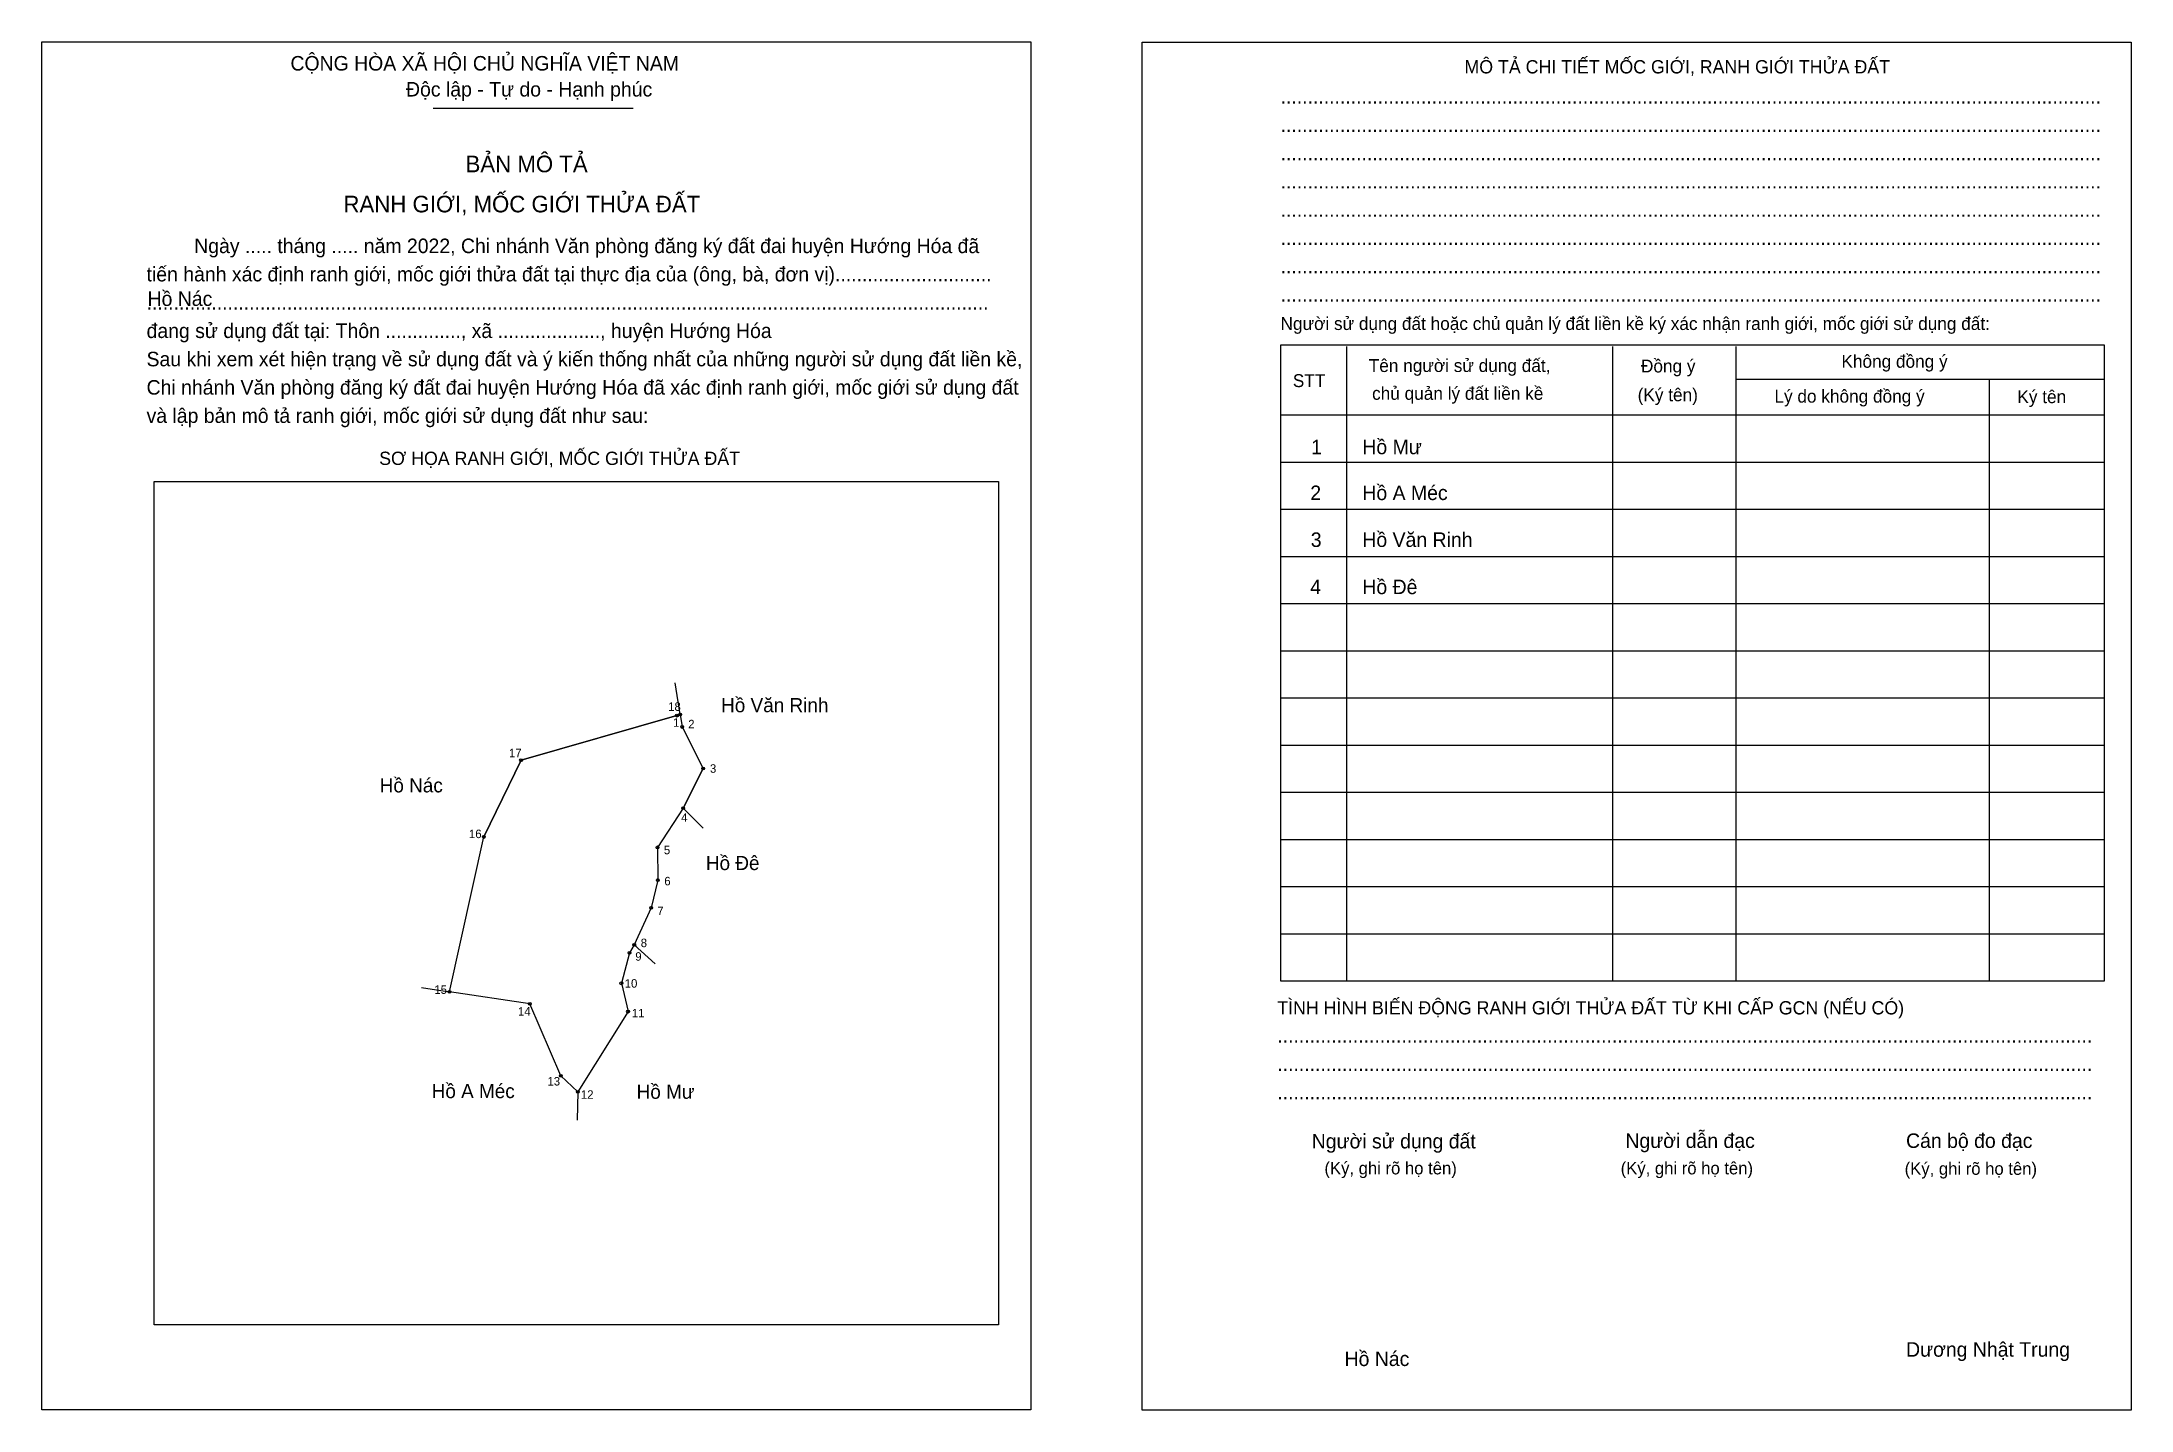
# Model space of a CAD drawing. Extents: x 544424 to 545332, y 1837990 to 1838585.
import ezdxf

# ---------------------------------------------------------------- set-up
doc = ezdxf.new("R2010")
doc.units = 0
for name, color, linetype in [('Level 1', 7, 'Continuous'), ('Level 10', 7, 'Continuous'), ('Level 11', 7, 'Continuous'), ('Level 2', 7, 'Continuous'), ('Level 25', 7, 'Continuous'), ('Level 27', 7, 'Continuous'), ('Level 36', 7, 'Continuous'), ('Level 52', 7, 'Continuous'), ('Level 55', 7, 'Continuous'), ('Level 6', 7, 'Continuous'), ('Level 9', 7, 'Continuous')]:
    doc.layers.add(name, color=color, linetype=linetype)

msp = doc.modelspace()

# ---------------------------------------------------------------- linework, layer by layer
at = {"layer": 'Level 1'}
for p, q in [((544424.09, 1838585.19), (544424.09, 1838585.19)), ((544902.29, 1838584.99), (544902.29, 1838584.99)), ((544594.16, 1838556.29), (544681.08, 1838556.29)), ((544991.14, 1838452.76), (544991.14, 1838177.04)), ((545106.76, 1838452.76), (545106.76, 1838177.04)), ((545160.27, 1838452.76), (545160.27, 1838177.04)), ((545160.27, 1838438.62), (545320.58, 1838438.62)), ((545270.36, 1838438.62), (545270.36, 1838177.04)), ((544962.44, 1838423.04), (545320.58, 1838423.04)), ((544472.9, 1838394.13), (544472.9, 1838394.13)), ((544962.44, 1838402.54), (545320.58, 1838402.54)), ((544962.44, 1838382.04), (545320.58, 1838382.04)), ((544962.44, 1838361.54), (545320.58, 1838361.54)), ((544962.44, 1838341.04), (545320.58, 1838341.04)), ((544962.44, 1838320.54), (545320.58, 1838320.54)), ((544962.44, 1838300.04), (545320.58, 1838300.04)), ((544962.44, 1838279.54), (545320.58, 1838279.54)), ((544962.44, 1838259.04), (545320.58, 1838259.04)), ((544962.44, 1838238.54), (545320.58, 1838238.54)), ((544962.44, 1838218.04), (545320.58, 1838218.04)), ((544962.44, 1838197.54), (545320.58, 1838197.54)), ((544839.85, 1838027.59), (544839.85, 1838027.59)), ((544853.91, 1837990.69), (544853.91, 1837990.69)), ((545332.12, 1837990.48), (545332.12, 1837990.48))]:
    msp.add_line(p, q, dxfattribs=at)
for points in [[(545320.58, 1838453.38), (544962.44, 1838453.38), (544962.44, 1838177.04), (545320.58, 1838177.04)], [(544472.9, 1838394.13), (544839.85, 1838394.13), (544839.85, 1838027.59), (544472.9, 1838027.59)]]:
    msp.add_lwpolyline(points, close=True, dxfattribs=at)
at = {"layer": 'Level 10'}
for p, q in [((544701.51, 1838292.86), (544699.38, 1838306.6)), ((544589.17, 1838174.21), (544601.25, 1838172.37))]:
    msp.add_line(p, q, dxfattribs=at)
msp.add_lwpolyline([(544632.36, 1838272.98), (544700.13, 1838292.36), (544701.51, 1838292.86), (544702.36, 1838287.42), (544711.5, 1838269.36), (544702.81, 1838252.16), (544691.68, 1838235.1), (544691.81, 1838220.9), (544688.93, 1838208.84), (544681.57, 1838192.77), (544679.48, 1838189.27), (544675.95, 1838176.02), (544678.86, 1838163.71), (544657.08, 1838128.86), (544649.69, 1838135.8), (544636.16, 1838167.06), (544601.25, 1838172.37), (544616.22, 1838239.61)], close=True, dxfattribs=at)
at = {"layer": 'Level 11'}
for centre in [(544700.13, 1838292.36), (544701.51, 1838292.86), (544702.36, 1838287.42), (544632.36, 1838272.98), (544632.36, 1838272.98), (544711.5, 1838269.36), (544702.81, 1838252.16), (544616.22, 1838239.61), (544691.68, 1838235.1), (544691.81, 1838220.9), (544688.93, 1838208.84), (544679.48, 1838189.27), (544681.57, 1838192.77), (544675.95, 1838176.02), (544601.25, 1838172.37), (544636.16, 1838167.06), (544678.86, 1838163.71), (544649.69, 1838135.8), (544657.08, 1838128.86)]:
    msp.add_circle(centre, 0.615, dxfattribs=at)
at = {"layer": 'Level 2'}
for points in [[(544424.09, 1838585.19), (544853.92, 1838585.19), (544853.92, 1837990.69), (544424.09, 1837990.69)], [(544902.3, 1838584.99), (545332.12, 1838584.99), (545332.12, 1837990.48), (544902.3, 1837990.48)]]:
    msp.add_lwpolyline(points, close=True, dxfattribs=at)
at = {"layer": 'Level 25'}
for p, q in [((544700.13, 1838292.36), (544632.36, 1838272.98)), ((544632.36, 1838272.98), (544616.22, 1838239.61)), ((544702.81, 1838252.16), (544711.5, 1838269.36)), ((544649.69, 1838135.8), (544636.16, 1838167.06)), ((544678.86, 1838163.71), (544657.08, 1838128.86))]:
    msp.add_line(p, q, dxfattribs=at)
at = {"layer": 'Level 27'}
for p, q in [((544702.81, 1838252.16), (544711.54, 1838243.49)), ((544681.57, 1838192.77), (544690.6, 1838184.42)), ((544657.08, 1838128.86), (544656.77, 1838116.56))]:
    msp.add_line(p, q, dxfattribs=at)

# ---------------------------------------------------------------- texts
at = {"layer": 'Level 1'}
for s, height, p in [('CỘNG HÒA XÃ HỘI CHỦ NGHĨA VIỆT NAM', 6.3137, (544532.15, 1838572.69)), ('MÔ TẢ CHI TIẾT MỐC GIỚI, RANH GIỚI THỬA ĐẤT', 5.7725, (545042.37, 1838571.44)), ('Độc lập - Tự do - Hạnh phúc', 6.3137, (544582.37, 1838561.41)), ('........................................................................................................................................................', 6.31368, (544962.44, 1838558.34)), ('........................................................................................................................................................', 6.31368, (544962.44, 1838546.04)), ('BẢN MÔ TẢ', 7.216, (544608.25, 1838528.49)), ('........................................................................................................................................................', 6.31368, (544962.44, 1838533.74)), ('........................................................................................................................................................', 6.31368, (544962.44, 1838521.44)), ('RANH GIỚI, MỐC GIỚI THỬA ĐẤT', 7.2164, (544555.18, 1838511.06)), ('........................................................................................................................................................', 6.31368, (544962.44, 1838509.14)), ('Ngày ..... tháng ..... năm 2022, Chi nhánh Văn phòng đăng ký đất đai huyện Hướng Hóa đã', 6.3137, (544490.33, 1838493.35)), ('........................................................................................................................................................', 6.31368, (544962.44, 1838496.84)), ('tiến hành xác định ranh giới, mốc giới thửa đất tại thực địa của (ông, bà, đơn vị).............................', 6.31368, (544469.62, 1838481.05)), ('........................................................................................................................................................', 6.31368, (544962.44, 1838484.54)), ('............................................................................................................................................................', 6.31368, (544469.62, 1838468.75)), ('........................................................................................................................................................', 6.31368, (544962.44, 1838472.24)), ('đang sử dụng đất tại: Thôn .............., xã ..................., huyện Hướng Hóa', 6.3137, (544469.62, 1838456.45)), ('Người sử dụng đất hoặc chủ quản lý đất liền kề ký xác nhận ranh giới, mốc giới sử dụng đất:', 5.5927, (544962.44, 1838459.94)), ('Sau khi xem xét hiện trạng về sử dụng đất và ý kiến thống nhất của những người sử dụng đất liền kề,', 6.3137, (544469.62, 1838444.15)), ('Không đồng ý', 5.5927, (545206.19, 1838443.54)), ('STT', 5.593, (544967.77, 1838435.13)), ('Tên người sử dụng đất,', 5.5927, (545000.78, 1838441.69)), ('Đồng ý', 5.593, (545119.07, 1838441.49)), ('Chi nhánh Văn phòng đăng ký đất đai huyện Hướng Hóa đã xác định ranh giới, mốc giới sử dụng đất', 6.3137, (544469.62, 1838431.85)), ('chủ quản lý đất liền kề', 5.5927, (545002.22, 1838429.6)), ('(Ký tên)', 5.593, (545117.63, 1838428.98)), ('Lý do không đồng ý', 5.5927, (545177.08, 1838428.37)), ('Ký tên', 5.593, (545282.66, 1838428.16)), ('và lập bản mô tả ranh giới, mốc giới sử dụng đất như sau:', 6.3137, (544469.62, 1838419.55)), ('SƠ HỌA RANH GIỚI, MỐC GIỚI THỬA ĐẤT', 5.7725, (544570.71, 1838401.29)), ('TÌNH HÌNH BIẾN ĐỘNG RANH GIỚI THỬA ĐẤT TỪ KHI CẤP GCN (NẾU CÓ)', 5.7725, (544961.01, 1838162.48)), ('.......................................................................................................................................................', 6.31368, (544961.01, 1838150.18)), ('.......................................................................................................................................................', 6.31368, (544961.01, 1838137.88)), ('.......................................................................................................................................................', 6.31368, (544961.01, 1838125.58)), ('Người dẫn đạc', 6.3137, (545112.3, 1838104.46)), ('Người sử dụng đất', 6.3137, (544975.98, 1838104.26)), ('Cán bộ đo đạc', 6.3137, (545234.28, 1838104.46)), ('(Ký, ghi rõ họ tên)', 5.412, (544981.51, 1838092.98)), ('(Ký, ghi rõ họ tên)', 5.412, (545110.25, 1838092.98)), ('(Ký, ghi rõ họ tên)', 5.412, (545233.66, 1838092.78)), ('Dương Nhật Trung', 6.3137, (545234.28, 1838013.74))]:
    msp.add_text(s, height=height, dxfattribs=at).set_placement(p)
at = {"layer": 'Level 36'}
for s, p in [('Hồ Văn Rinh', (544719.32, 1838293.83)), ('Hồ Nác', (544570.93, 1838258.98)), ('Hồ Đê', (544712.69, 1838225.23)), ('Hồ A Méc', (544593.52, 1838126.11)), ('Hồ Mư', (544682.59, 1838125.83))]:
    msp.add_text(s, height=6.15, dxfattribs=at).set_placement(p)
at = {"layer": 'Level 52'}
for s, height, p in [('1', 6.31, (544975.75, 1838405.97)), ('Hồ Mư', 6.314, (544997.99, 1838405.97)), ('2', 6.31, (544975.37, 1838386.03)), ('Hồ A Méc', 6.314, (544997.99, 1838386.03)), ('3', 6.31, (544975.57, 1838365.65)), ('Hồ Văn Rinh', 6.3137, (544997.99, 1838365.65)), ('4', 6.31, (544975.34, 1838345.15)), ('Hồ Đê', 6.314, (544997.99, 1838345.15))]:
    msp.add_text(s, height=height, dxfattribs=at).set_placement(p)
at = {"layer": 'Level 55'}
for s, p in [('18', (544699.84, 1838292.36)), ('1', (544701.4, 1838292.86)), ('2', (544702.22, 1838287.42)), ('17', (544632.07, 1838272.98)), ('3', (544711.37, 1838269.36)), ('4', (544702.67, 1838252.16)), ('16', (544615.93, 1838239.61)), ('5', (544691.55, 1838235.1)), ('6', (544691.67, 1838220.9)), ('7', (544688.79, 1838208.84)), ('9', (544679.34, 1838189.27)), ('8', (544681.44, 1838192.77)), ('10', (544675.66, 1838176.02)), ('15', (544600.97, 1838172.37)), ('14', (544635.87, 1838167.06)), ('11', (544678.59, 1838163.71)), ('13', (544649.41, 1838135.8)), ('12', (544656.79, 1838128.86))]:
    msp.add_text(s, height=0.41, dxfattribs=at).set_placement(p)
at = {"layer": 'Level 6'}
for p in [(544470.05, 1838470.39), (544990.26, 1838009.68)]:
    msp.add_text('Hồ Nác', height=6.314, dxfattribs=at).set_placement(p)
at = {"layer": 'Level 9'}
for s, p in [('18', (544696.3, 1838294.42)), ('1', (544698.4, 1838287.49)), ('2', (544705.01, 1838286.83)), ('17', (544627.12, 1838274.27)), ('3', (544714.46, 1838267.52)), ('4', (544701.97, 1838246.24)), ('16', (544609.73, 1838239.11)), ('5', (544694.43, 1838232.1)), ('6', (544694.63, 1838218.59)), ('7', (544691.57, 1838205.66)), ('8', (544684.38, 1838191.73)), ('9', (544682.01, 1838185.83)), ('10', (544677.42, 1838174.12)), ('15', (544594.7, 1838171.42)), ('14', (544631.03, 1838161.97)), ('11', (544680.51, 1838161.2)), ('13', (544643.84, 1838131.6)), ('12', (544658.39, 1838125.83))]:
    msp.add_text(s, height=3.69, dxfattribs=at).set_placement(p)

doc.saveas('drawing.dxf')
